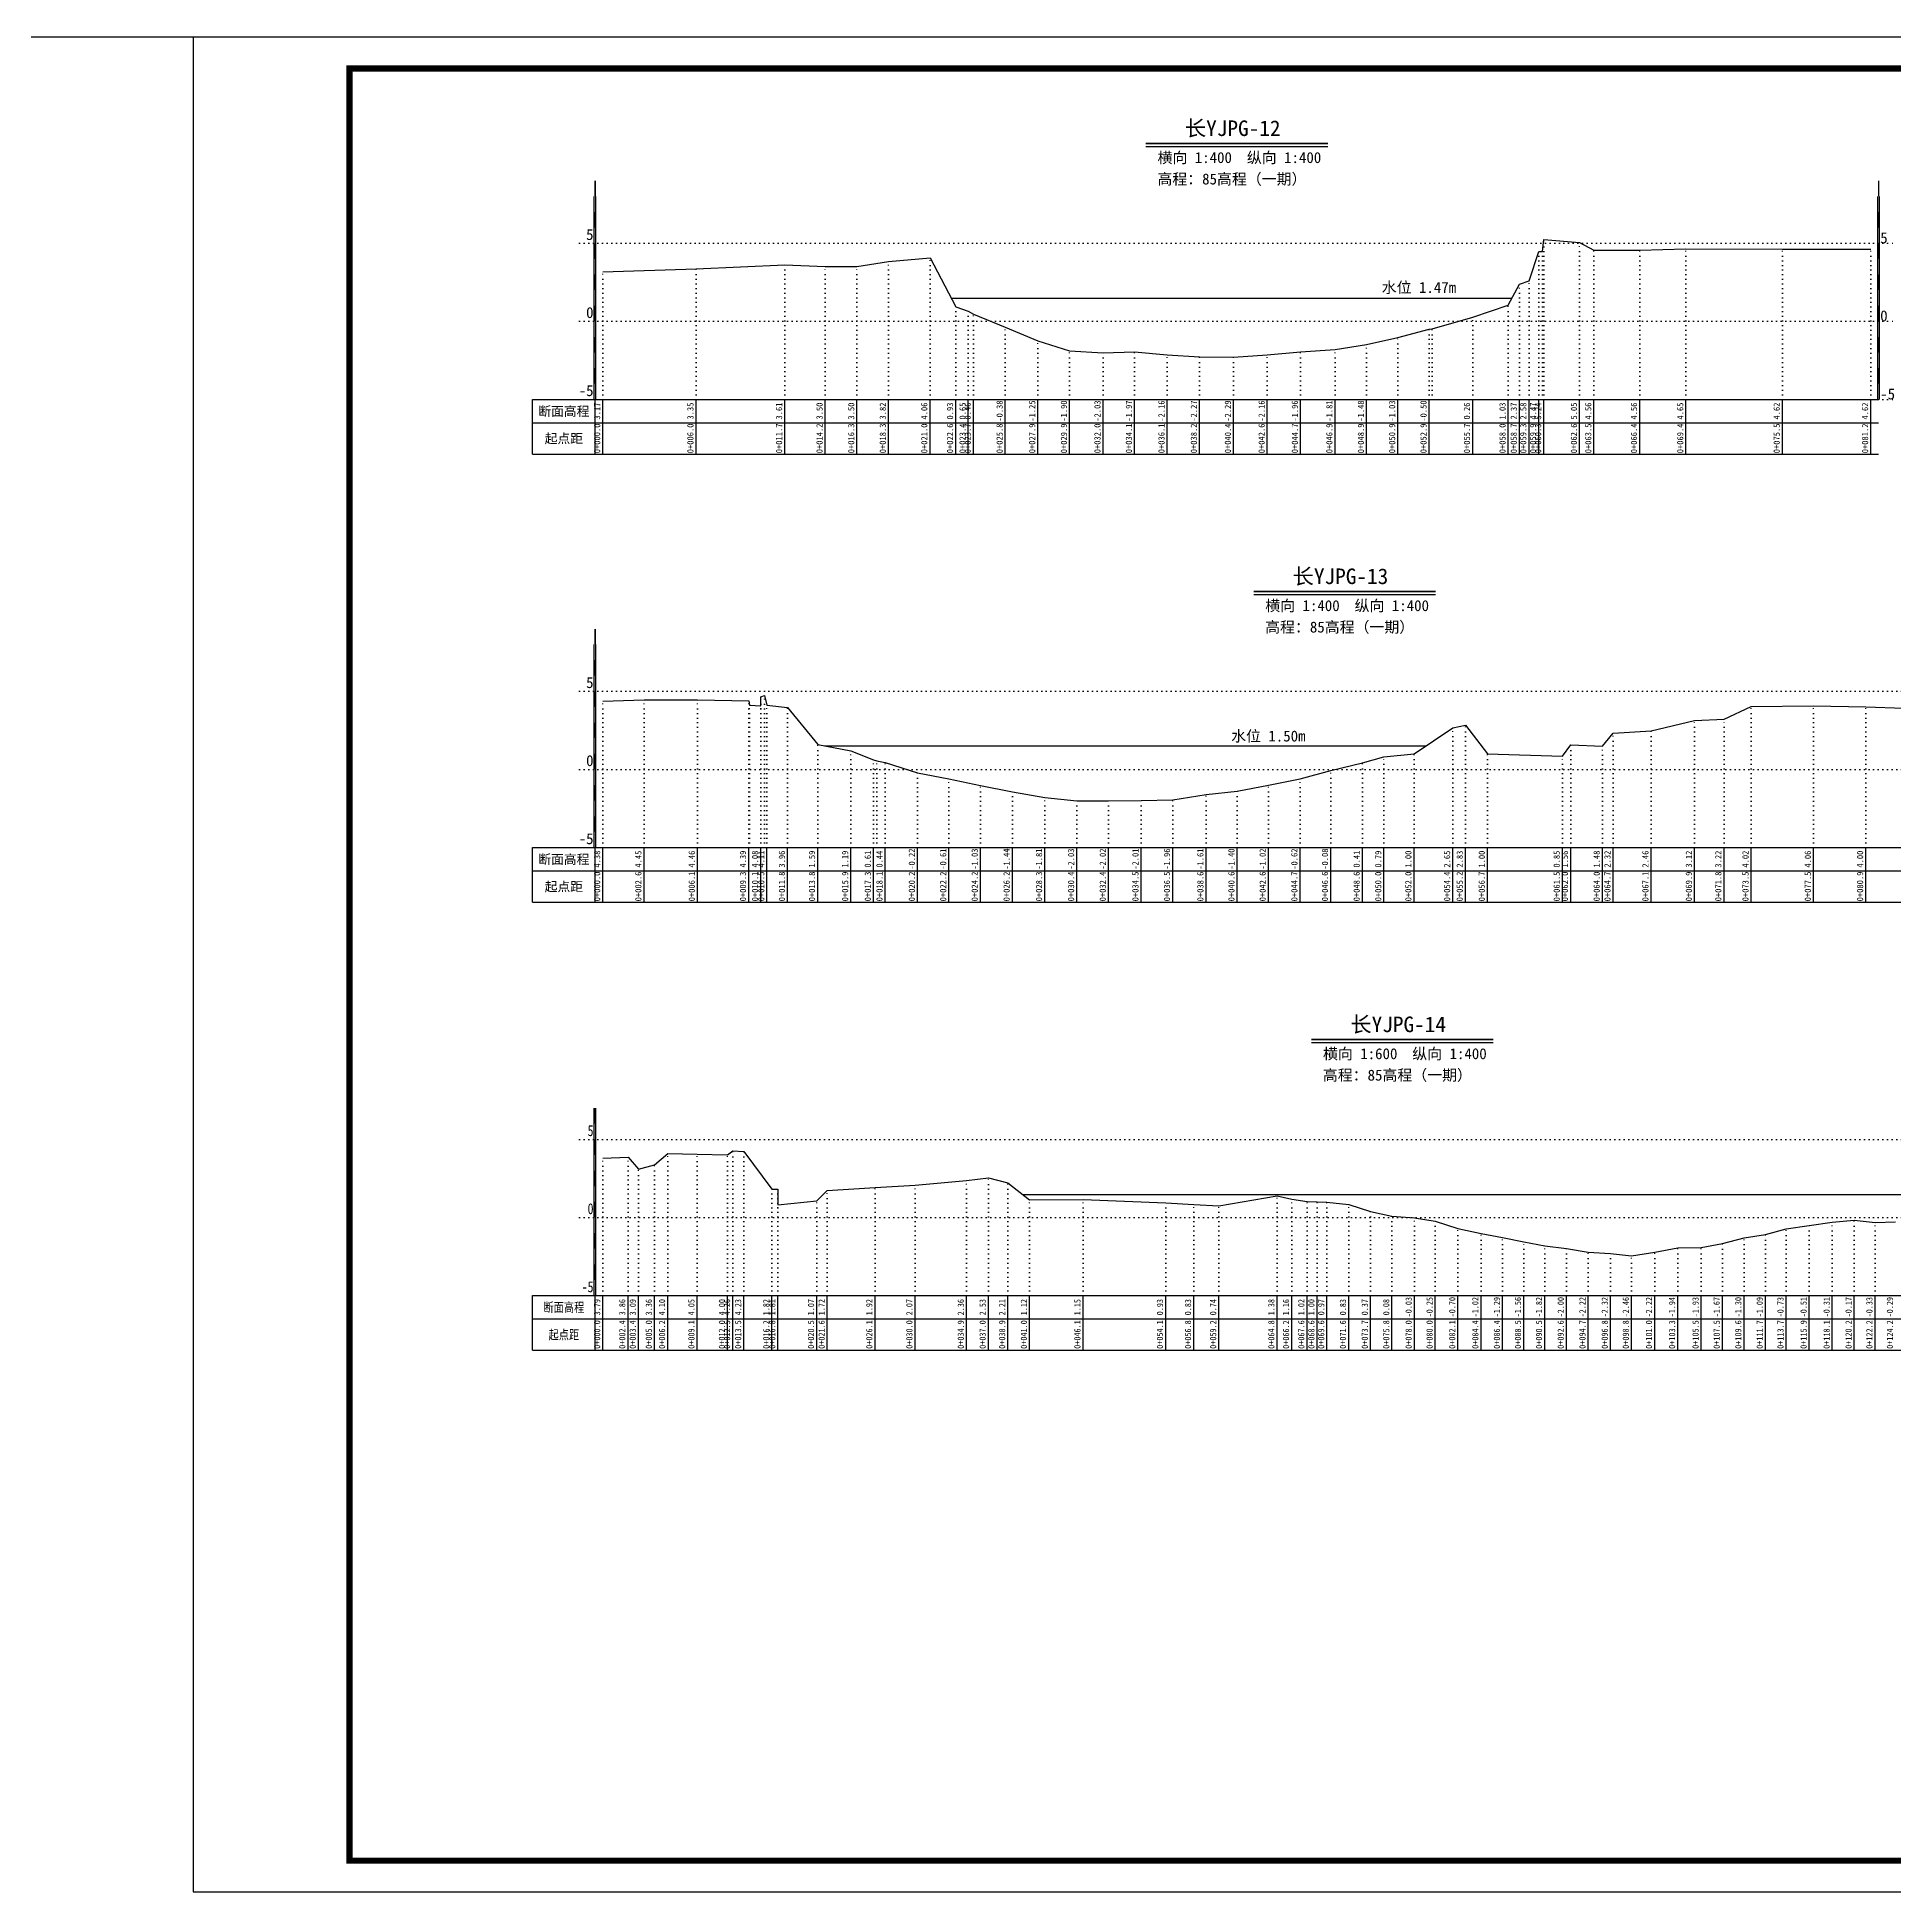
# Model space of a CAD drawing. Header units: millimetres. Extents: x 519117 to 522827, y 3371934 to 3372231.
# Drawn here: x 520971.5 to 521269, y 3371934.1 to 3372231.1 of the extents above; entities that cross this region are included whole.
import ezdxf
from ezdxf.enums import TextEntityAlignment as Align

# ---------------------------------------------------------------- set-up
doc = ezdxf.new("R2010")
doc.units = ezdxf.units.MM
doc.header["$LTSCALE"] = 0.4
doc.header["$MEASUREMENT"] = 0
doc.linetypes.add('X4', pattern=[1.6, 0, -1.6])
for name, color, linetype in [('DMX', 1, 'Continuous'), ('zdm1', 5, 'Continuous'), ('ZDMT5', 3, 'Continuous'), ('图框', 7, 'Continuous'), ('断面名称', 5, 'Continuous'), ('比例尺', 3, 'Continuous'), ('水位', 4, 'Continuous')]:
    doc.layers.add(name, color=color, linetype=linetype)
doc.styles.add('HDM', font='仿宋_GB2312.ttf')

msp = doc.modelspace()

# ---------------------------------------------------------------- linework, layer by layer
at = {"layer": 'DMX', "linetype": 'Continuous', "flags": 128}
for points in [[(521062.11, 3372193.5), (521077.03, 3372193.95), (521091.23, 3372194.6), (521097.71, 3372194.32), (521102.78, 3372194.32), (521107.83, 3372195.12), (521114.48, 3372195.72), (521118.61, 3372187.9), (521120.61, 3372187.2), (521121.43, 3372186.72), (521126.53, 3372184.62), (521131.76, 3372182.45), (521136.83, 3372180.82), (521142.21, 3372180.5), (521147.23, 3372180.65), (521152.46, 3372180.17), (521157.63, 3372179.89), (521163.08, 3372179.84), (521168.48, 3372180.17), (521173.81, 3372180.67), (521179.33, 3372181.04), (521184.38, 3372181.87), (521189.38, 3372182.99), (521194.41, 3372184.32), (521194.86, 3372184.37), (521201.36, 3372186.22), (521207.06, 3372188.14), (521208.86, 3372191.49), (521210.38, 3372192.02), (521211.96, 3372196.74), (521212.53, 3372196.74), (521212.76, 3372198.67), (521218.48, 3372198.19), (521220.78, 3372196.97), (521228.11, 3372196.97), (521235.51, 3372197.19), (521250.96, 3372197.12), (521265.11, 3372197.12)], [(521062.11, 3372124.75), (521068.71, 3372124.93), (521077.26, 3372124.95), (521085.46, 3372124.78), (521085.56, 3372124.08), (521087.38, 3372124), (521087.41, 3372125.45), (521087.96, 3372125.63), (521088.38, 3372124.08), (521091.68, 3372123.7), (521096.51, 3372117.78), (521101.81, 3372116.78), (521105.43, 3372115.33), (521105.98, 3372115.18), (521107.31, 3372114.9), (521112.48, 3372113.28), (521117.51, 3372112.3), (521122.56, 3372111.25), (521127.66, 3372110.23), (521132.86, 3372109.3), (521137.98, 3372108.75), (521143.06, 3372108.78), (521148.28, 3372108.8), (521153.33, 3372108.93), (521158.68, 3372109.8), (521163.66, 3372110.32), (521168.66, 3372111.27), (521173.73, 3372112.27), (521178.63, 3372113.62), (521183.71, 3372114.85), (521187.16, 3372115.8), (521191.98, 3372116.32), (521198.18, 3372120.45), (521200.21, 3372120.9), (521203.73, 3372116.32), (521215.73, 3372115.95), (521217.06, 3372117.72), (521222.13, 3372117.52), (521223.86, 3372119.62), (521229.93, 3372119.97), (521236.88, 3372121.62), (521241.61, 3372121.87), (521245.96, 3372123.87), (521255.93, 3372123.97), (521264.31, 3372123.82), (521270.46, 3372123.62)], [(521062.11, 3372051.54), (521066.13, 3372051.71), (521067.81, 3372049.79), (521070.38, 3372050.46), (521072.49, 3372052.31), (521077.19, 3372052.19), (521082.08, 3372052.06), (521082.91, 3372052.71), (521084.68, 3372052.64), (521089.18, 3372046.61), (521090.14, 3372046.59), (521090.14, 3372044.06), (521096.34, 3372044.74), (521098.04, 3372046.36), (521105.68, 3372046.86), (521112.09, 3372047.24), (521120.33, 3372047.96), (521123.83, 3372048.39), (521126.94, 3372047.59), (521130.43, 3372044.86), (521138.99, 3372044.94), (521152.21, 3372044.39), (521156.71, 3372044.14), (521160.73, 3372043.91), (521170.04, 3372045.51), (521172.39, 3372044.96), (521174.84, 3372044.61), (521176.46, 3372044.56), (521178.03, 3372044.49), (521181.51, 3372044.14), (521185.01, 3372042.99), (521188.44, 3372042.26), (521192.03, 3372041.99), (521195.38, 3372041.44), (521199.01, 3372040.31), (521202.71, 3372039.51), (521206.16, 3372038.84), (521209.53, 3372038.16), (521212.89, 3372037.51), (521216.38, 3372037.06), (521219.86, 3372036.51), (521223.43, 3372036.26), (521226.79, 3372035.91), (521230.51, 3372036.51), (521234.21, 3372037.21), (521237.96, 3372037.24), (521241.34, 3372037.89), (521244.81, 3372038.81), (521248.23, 3372039.34), (521251.56, 3372040.24), (521255.26, 3372040.79), (521258.94, 3372041.29), (521262.46, 3372041.64), (521265.79, 3372041.24), (521269.08, 3372041.34)]]:
    msp.add_lwpolyline(points, dxfattribs=at)
at = {"layer": 'zdm1', "linetype": 'Continuous'}
for p, q in [((521060.73, 3372173.06), (521060.73, 3372205.56)), ((521060.98, 3372173.06), (521060.98, 3372205.56)), ((521266.23, 3372173.06), (521266.23, 3372205.56)), ((521266.48, 3372173.06), (521266.48, 3372205.56)), ((521050.86, 3372164.31), (521050.86, 3372173.06)), ((521050.86, 3372173.06), (521062.11, 3372173.06)), ((521060.86, 3372164.31), (521060.86, 3372173.06)), ((521062.11, 3372173.06), (521266.36, 3372173.06)), ((521050.86, 3372169.31), (521266.36, 3372169.31)), ((521050.86, 3372164.31), (521266.36, 3372164.31)), ((521060.73, 3372101.31), (521060.73, 3372133.81)), ((521060.98, 3372101.31), (521060.98, 3372133.81)), ((521050.86, 3372092.56), (521050.86, 3372101.31)), ((521050.86, 3372101.31), (521062.11, 3372101.31)), ((521060.86, 3372092.56), (521060.86, 3372101.31)), ((521062.11, 3372101.31), (521300.86, 3372101.31)), ((521050.86, 3372097.56), (521300.86, 3372097.56)), ((521050.86, 3372092.56), (521300.86, 3372092.56)), ((521060.73, 3372029.56), (521060.73, 3372059.56)), ((521060.98, 3372029.56), (521060.98, 3372059.56)), ((521050.86, 3372029.56), (521062.11, 3372029.56)), ((521050.86, 3372020.81), (521050.86, 3372029.56)), ((521060.86, 3372020.81), (521060.86, 3372029.56)), ((521062.11, 3372029.56), (521319.34, 3372029.56)), ((521050.86, 3372025.81), (521319.34, 3372025.81)), ((521050.86, 3372020.81), (521319.34, 3372020.81))]:
    msp.add_line(p, q, dxfattribs=at)
at = {"layer": 'zdm1', "linetype": 'X4'}
for p, q in [((521058.36, 3372198.06), (521268.86, 3372198.06)), ((521058.36, 3372185.56), (521268.86, 3372185.56)), ((521058.36, 3372173.06), (521268.86, 3372173.06)), ((521058.36, 3372126.31), (521303.36, 3372126.31)), ((521058.36, 3372113.81), (521303.36, 3372113.81)), ((521058.36, 3372101.31), (521303.36, 3372101.31)), ((521058.36, 3372054.56), (521321.84, 3372054.56)), ((521058.36, 3372042.06), (521321.84, 3372042.06)), ((521058.36, 3372029.56), (521321.84, 3372029.56))]:
    msp.add_line(p, q, dxfattribs=at)
at = {"layer": 'zdm1', "linetype": 'Continuous', "flags": 128}
for points in [[(521060.86, 3372205.56, 0.25, 0.25, 0), (521060.86, 3372208.06, 0.25, 0.25, 0)], [(521266.36, 3372205.56, 0.25, 0.25, 0), (521266.36, 3372208.06, 0.25, 0.25, 0)], [(521060.86, 3372200.56, 0.25, 0.25, 0), (521060.86, 3372203.06, 0.25, 0.25, 0)], [(521266.36, 3372200.56, 0.25, 0.25, 0), (521266.36, 3372203.06, 0.25, 0.25, 0)], [(521060.86, 3372195.56, 0.25, 0.25, 0), (521060.86, 3372198.06, 0.25, 0.25, 0)], [(521266.36, 3372195.56, 0.25, 0.25, 0), (521266.36, 3372198.06, 0.25, 0.25, 0)], [(521060.86, 3372190.56, 0.25, 0.25, 0), (521060.86, 3372193.06, 0.25, 0.25, 0)], [(521266.36, 3372190.56, 0.25, 0.25, 0), (521266.36, 3372193.06, 0.25, 0.25, 0)], [(521060.86, 3372185.56, 0.25, 0.25, 0), (521060.86, 3372188.06, 0.25, 0.25, 0)], [(521266.36, 3372185.56, 0.25, 0.25, 0), (521266.36, 3372188.06, 0.25, 0.25, 0)], [(521060.86, 3372180.56, 0.25, 0.25, 0), (521060.86, 3372183.06, 0.25, 0.25, 0)], [(521266.36, 3372180.56, 0.25, 0.25, 0), (521266.36, 3372183.06, 0.25, 0.25, 0)], [(521060.86, 3372175.56, 0.25, 0.25, 0), (521060.86, 3372178.06, 0.25, 0.25, 0)], [(521266.36, 3372175.56, 0.25, 0.25, 0), (521266.36, 3372178.06, 0.25, 0.25, 0)], [(521060.86, 3372133.81, 0.25, 0.25, 0), (521060.86, 3372136.31, 0.25, 0.25, 0)], [(521060.86, 3372128.81, 0.25, 0.25, 0), (521060.86, 3372131.31, 0.25, 0.25, 0)], [(521060.86, 3372123.81, 0.25, 0.25, 0), (521060.86, 3372126.31, 0.25, 0.25, 0)], [(521060.86, 3372118.81, 0.25, 0.25, 0), (521060.86, 3372121.31, 0.25, 0.25, 0)], [(521060.86, 3372113.81, 0.25, 0.25, 0), (521060.86, 3372116.31, 0.25, 0.25, 0)], [(521060.86, 3372108.81, 0.25, 0.25, 0), (521060.86, 3372111.31, 0.25, 0.25, 0)], [(521060.86, 3372103.81, 0.25, 0.25, 0), (521060.86, 3372106.31, 0.25, 0.25, 0)], [(521060.86, 3372057.06, 0.25, 0.25, 0), (521060.86, 3372059.56, 0.25, 0.25, 0)], [(521060.86, 3372052.06, 0.25, 0.25, 0), (521060.86, 3372054.56, 0.25, 0.25, 0)], [(521060.86, 3372047.06, 0.25, 0.25, 0), (521060.86, 3372049.56, 0.25, 0.25, 0)], [(521060.86, 3372042.06, 0.25, 0.25, 0), (521060.86, 3372044.56, 0.25, 0.25, 0)], [(521060.86, 3372037.06, 0.25, 0.25, 0), (521060.86, 3372039.56, 0.25, 0.25, 0)], [(521060.86, 3372032.06, 0.25, 0.25, 0), (521060.86, 3372034.56, 0.25, 0.25, 0)]]:
    msp.add_lwpolyline(points, format="xyseb", dxfattribs=at)
at = {"layer": 'ZDMT5', "linetype": 'X4'}
for p, q in [((521212.76, 3372173.06), (521212.76, 3372198.67)), ((521218.48, 3372173.06), (521218.48, 3372198.19)), ((521235.51, 3372173.06), (521235.51, 3372197.19)), ((521091.23, 3372173.06), (521091.23, 3372194.6)), ((521097.71, 3372173.06), (521097.71, 3372194.32)), ((521102.78, 3372173.06), (521102.78, 3372194.32)), ((521107.83, 3372173.06), (521107.83, 3372195.12)), ((521114.48, 3372173.06), (521114.48, 3372195.72)), ((521211.96, 3372173.06), (521211.96, 3372196.74)), ((521212.53, 3372173.06), (521212.53, 3372196.74)), ((521220.78, 3372173.06), (521220.78, 3372196.97)), ((521228.11, 3372173.06), (521228.11, 3372196.97)), ((521250.96, 3372173.06), (521250.96, 3372197.12)), ((521265.11, 3372173.06), (521265.11, 3372197.12)), ((521062.11, 3372173.06), (521062.11, 3372193.5)), ((521077.03, 3372173.06), (521077.03, 3372193.95)), ((521208.86, 3372173.06), (521208.86, 3372191.49)), ((521210.38, 3372173.06), (521210.38, 3372192.02)), ((521118.61, 3372173.06), (521118.61, 3372187.9)), ((521120.61, 3372173.06), (521120.61, 3372187.2)), ((521121.43, 3372173.06), (521121.43, 3372186.72)), ((521201.36, 3372173.06), (521201.36, 3372186.22)), ((521207.06, 3372173.06), (521207.06, 3372188.14)), ((521126.53, 3372173.06), (521126.53, 3372184.62)), ((521131.76, 3372173.06), (521131.76, 3372182.45)), ((521189.38, 3372173.06), (521189.38, 3372182.99)), ((521194.41, 3372173.06), (521194.41, 3372184.32)), ((521194.86, 3372173.06), (521194.86, 3372184.37)), ((521136.83, 3372173.06), (521136.83, 3372180.82)), ((521142.21, 3372173.06), (521142.21, 3372180.5)), ((521147.23, 3372173.06), (521147.23, 3372180.65)), ((521152.46, 3372173.06), (521152.46, 3372180.17)), ((521157.63, 3372173.06), (521157.63, 3372179.89)), ((521163.08, 3372173.06), (521163.08, 3372179.84)), ((521168.48, 3372173.06), (521168.48, 3372180.17)), ((521173.81, 3372173.06), (521173.81, 3372180.67)), ((521179.33, 3372173.06), (521179.33, 3372181.04)), ((521184.38, 3372173.06), (521184.38, 3372181.87)), ((521062.11, 3372101.31), (521062.11, 3372124.75)), ((521068.71, 3372101.31), (521068.71, 3372124.93)), ((521077.26, 3372101.31), (521077.26, 3372124.95)), ((521085.46, 3372101.31), (521085.46, 3372124.78)), ((521085.56, 3372101.31), (521085.56, 3372124.08)), ((521087.38, 3372101.31), (521087.38, 3372124)), ((521087.41, 3372101.31), (521087.41, 3372125.45)), ((521087.96, 3372101.31), (521087.96, 3372125.63)), ((521088.38, 3372101.31), (521088.38, 3372124.08)), ((521091.68, 3372101.31), (521091.68, 3372123.7)), ((521245.96, 3372101.31), (521245.96, 3372123.87)), ((521255.93, 3372101.31), (521255.93, 3372123.97)), ((521264.31, 3372101.31), (521264.31, 3372123.82)), ((521198.18, 3372101.31), (521198.18, 3372120.45)), ((521200.21, 3372101.31), (521200.21, 3372120.9)), ((521229.93, 3372101.31), (521229.93, 3372119.97)), ((521236.88, 3372101.31), (521236.88, 3372121.62)), ((521241.61, 3372101.31), (521241.61, 3372121.87)), ((521096.51, 3372101.31), (521096.51, 3372117.78)), ((521217.06, 3372101.31), (521217.06, 3372117.72)), ((521222.13, 3372101.31), (521222.13, 3372117.52)), ((521223.86, 3372101.31), (521223.86, 3372119.62)), ((521101.81, 3372101.31), (521101.81, 3372116.78)), ((521105.43, 3372101.31), (521105.43, 3372115.33)), ((521105.98, 3372101.31), (521105.98, 3372115.18)), ((521107.31, 3372101.31), (521107.31, 3372114.9)), ((521183.71, 3372101.31), (521183.71, 3372114.85)), ((521187.16, 3372101.31), (521187.16, 3372115.8)), ((521191.98, 3372101.31), (521191.98, 3372116.32)), ((521203.73, 3372101.31), (521203.73, 3372116.32)), ((521215.73, 3372101.31), (521215.73, 3372115.95)), ((521112.48, 3372101.31), (521112.48, 3372113.28)), ((521117.51, 3372101.31), (521117.51, 3372112.3)), ((521122.56, 3372101.31), (521122.56, 3372111.25)), ((521168.66, 3372101.31), (521168.66, 3372111.27)), ((521173.73, 3372101.31), (521173.73, 3372112.27)), ((521178.63, 3372101.31), (521178.63, 3372113.62)), ((521127.66, 3372101.31), (521127.66, 3372110.23)), ((521132.86, 3372101.31), (521132.86, 3372109.3)), ((521137.98, 3372101.31), (521137.98, 3372108.75)), ((521143.06, 3372101.31), (521143.06, 3372108.78)), ((521148.28, 3372101.31), (521148.28, 3372108.8)), ((521153.33, 3372101.31), (521153.33, 3372108.93)), ((521158.68, 3372101.31), (521158.68, 3372109.8)), ((521163.66, 3372101.31), (521163.66, 3372110.32)), ((521062.11, 3372029.56), (521062.11, 3372051.54)), ((521066.13, 3372029.56), (521066.13, 3372051.71)), ((521072.49, 3372029.56), (521072.49, 3372052.31)), ((521077.19, 3372029.56), (521077.19, 3372052.19)), ((521082.08, 3372029.56), (521082.08, 3372052.06)), ((521082.91, 3372029.56), (521082.91, 3372052.71)), ((521084.68, 3372029.56), (521084.68, 3372052.64)), ((521067.81, 3372029.56), (521067.81, 3372049.79)), ((521070.38, 3372029.56), (521070.38, 3372050.46)), ((521089.18, 3372029.56), (521089.18, 3372046.61)), ((521090.14, 3372029.56), (521090.14, 3372046.59)), ((521098.04, 3372029.56), (521098.04, 3372046.36)), ((521105.68, 3372029.56), (521105.68, 3372046.86)), ((521112.09, 3372029.56), (521112.09, 3372047.24)), ((521120.33, 3372029.56), (521120.33, 3372047.96)), ((521123.83, 3372029.56), (521123.83, 3372048.39)), ((521126.94, 3372029.56), (521126.94, 3372047.59)), ((521170.04, 3372029.56), (521170.04, 3372045.51)), ((521090.14, 3372029.56), (521090.14, 3372044.06)), ((521096.34, 3372029.56), (521096.34, 3372044.74)), ((521130.43, 3372029.56), (521130.43, 3372044.86)), ((521138.99, 3372029.56), (521138.99, 3372044.94)), ((521152.21, 3372029.56), (521152.21, 3372044.39)), ((521156.71, 3372029.56), (521156.71, 3372044.14)), ((521160.73, 3372029.56), (521160.73, 3372043.91)), ((521172.39, 3372029.56), (521172.39, 3372044.96)), ((521174.84, 3372029.56), (521174.84, 3372044.61)), ((521176.46, 3372029.56), (521176.46, 3372044.56)), ((521178.03, 3372029.56), (521178.03, 3372044.49)), ((521181.51, 3372029.56), (521181.51, 3372044.14)), ((521185.01, 3372029.56), (521185.01, 3372042.99)), ((521188.44, 3372029.56), (521188.44, 3372042.26)), ((521192.03, 3372029.56), (521192.03, 3372041.99)), ((521195.38, 3372029.56), (521195.38, 3372041.44)), ((521199.01, 3372029.56), (521199.01, 3372040.31)), ((521251.56, 3372029.56), (521251.56, 3372040.24)), ((521255.26, 3372029.56), (521255.26, 3372040.79)), ((521258.94, 3372029.56), (521258.94, 3372041.29)), ((521262.46, 3372029.56), (521262.46, 3372041.64)), ((521265.79, 3372029.56), (521265.79, 3372041.24)), ((521202.71, 3372029.56), (521202.71, 3372039.51)), ((521206.16, 3372029.56), (521206.16, 3372038.84)), ((521209.53, 3372029.56), (521209.53, 3372038.16)), ((521212.89, 3372029.56), (521212.89, 3372037.51)), ((521216.38, 3372029.56), (521216.38, 3372037.06)), ((521234.21, 3372029.56), (521234.21, 3372037.21)), ((521237.96, 3372029.56), (521237.96, 3372037.24)), ((521241.34, 3372029.56), (521241.34, 3372037.89)), ((521244.81, 3372029.56), (521244.81, 3372038.81)), ((521248.23, 3372029.56), (521248.23, 3372039.34)), ((521219.86, 3372029.56), (521219.86, 3372036.51)), ((521223.43, 3372029.56), (521223.43, 3372036.26)), ((521226.79, 3372029.56), (521226.79, 3372035.91)), ((521230.51, 3372029.56), (521230.51, 3372036.51))]:
    msp.add_line(p, q, dxfattribs=at)
at = {"layer": 'ZDMT5', "linetype": 'Continuous'}
for p, q in [((521062.11, 3372164.31), (521062.11, 3372173.06)), ((521077.03, 3372164.31), (521077.03, 3372173.06)), ((521091.23, 3372164.31), (521091.23, 3372173.06)), ((521097.71, 3372164.31), (521097.71, 3372173.06)), ((521102.78, 3372164.31), (521102.78, 3372173.06)), ((521107.83, 3372164.31), (521107.83, 3372173.06)), ((521114.48, 3372164.31), (521114.48, 3372173.06)), ((521118.61, 3372164.31), (521118.61, 3372173.06)), ((521120.61, 3372164.31), (521120.61, 3372173.06)), ((521121.43, 3372164.31), (521121.43, 3372173.06)), ((521126.53, 3372164.31), (521126.53, 3372173.06)), ((521131.76, 3372164.31), (521131.76, 3372173.06)), ((521136.83, 3372164.31), (521136.83, 3372173.06)), ((521142.21, 3372164.31), (521142.21, 3372173.06)), ((521147.23, 3372164.31), (521147.23, 3372173.06)), ((521152.46, 3372164.31), (521152.46, 3372173.06)), ((521157.63, 3372164.31), (521157.63, 3372173.06)), ((521163.08, 3372164.31), (521163.08, 3372173.06)), ((521168.48, 3372164.31), (521168.48, 3372173.06)), ((521173.81, 3372164.31), (521173.81, 3372173.06)), ((521179.33, 3372164.31), (521179.33, 3372173.06)), ((521184.38, 3372164.31), (521184.38, 3372173.06)), ((521189.38, 3372164.31), (521189.38, 3372173.06)), ((521194.41, 3372164.31), (521194.41, 3372173.06)), ((521201.36, 3372164.31), (521201.36, 3372173.06)), ((521207.06, 3372164.31), (521207.06, 3372173.06)), ((521208.86, 3372164.31), (521208.86, 3372173.06)), ((521210.38, 3372164.31), (521210.38, 3372173.06)), ((521211.96, 3372164.31), (521211.96, 3372173.06)), ((521212.76, 3372164.31), (521212.76, 3372173.06)), ((521218.48, 3372164.31), (521218.48, 3372173.06)), ((521220.78, 3372164.31), (521220.78, 3372173.06)), ((521228.11, 3372164.31), (521228.11, 3372173.06)), ((521235.51, 3372164.31), (521235.51, 3372173.06)), ((521250.96, 3372164.31), (521250.96, 3372173.06)), ((521265.11, 3372164.31), (521265.11, 3372173.06)), ((521062.11, 3372092.56), (521062.11, 3372101.31)), ((521068.71, 3372092.56), (521068.71, 3372101.31)), ((521077.26, 3372092.56), (521077.26, 3372101.31)), ((521085.46, 3372092.56), (521085.46, 3372101.31)), ((521087.38, 3372092.56), (521087.38, 3372101.31)), ((521088.38, 3372092.56), (521088.38, 3372101.31)), ((521091.68, 3372092.56), (521091.68, 3372101.31)), ((521096.51, 3372092.56), (521096.51, 3372101.31)), ((521101.81, 3372092.56), (521101.81, 3372101.31)), ((521105.43, 3372092.56), (521105.43, 3372101.31)), ((521107.31, 3372092.56), (521107.31, 3372101.31)), ((521112.48, 3372092.56), (521112.48, 3372101.31)), ((521117.51, 3372092.56), (521117.51, 3372101.31)), ((521122.56, 3372092.56), (521122.56, 3372101.31)), ((521127.66, 3372092.56), (521127.66, 3372101.31)), ((521132.86, 3372092.56), (521132.86, 3372101.31)), ((521137.98, 3372092.56), (521137.98, 3372101.31)), ((521143.06, 3372092.56), (521143.06, 3372101.31)), ((521148.28, 3372092.56), (521148.28, 3372101.31)), ((521153.33, 3372092.56), (521153.33, 3372101.31)), ((521158.68, 3372092.56), (521158.68, 3372101.31)), ((521163.66, 3372092.56), (521163.66, 3372101.31)), ((521168.66, 3372092.56), (521168.66, 3372101.31)), ((521173.73, 3372092.56), (521173.73, 3372101.31)), ((521178.63, 3372092.56), (521178.63, 3372101.31)), ((521183.71, 3372092.56), (521183.71, 3372101.31)), ((521187.16, 3372092.56), (521187.16, 3372101.31)), ((521191.98, 3372092.56), (521191.98, 3372101.31)), ((521198.18, 3372092.56), (521198.18, 3372101.31)), ((521200.21, 3372092.56), (521200.21, 3372101.31)), ((521203.73, 3372092.56), (521203.73, 3372101.31)), ((521215.73, 3372092.56), (521215.73, 3372101.31)), ((521217.06, 3372092.56), (521217.06, 3372101.31)), ((521222.13, 3372092.56), (521222.13, 3372101.31)), ((521223.86, 3372092.56), (521223.86, 3372101.31)), ((521229.93, 3372092.56), (521229.93, 3372101.31)), ((521236.88, 3372092.56), (521236.88, 3372101.31)), ((521241.61, 3372092.56), (521241.61, 3372101.31)), ((521245.96, 3372092.56), (521245.96, 3372101.31)), ((521255.93, 3372092.56), (521255.93, 3372101.31)), ((521264.31, 3372092.56), (521264.31, 3372101.31)), ((521062.11, 3372020.81), (521062.11, 3372029.56)), ((521066.13, 3372020.81), (521066.13, 3372029.56)), ((521067.81, 3372020.81), (521067.81, 3372029.56)), ((521070.38, 3372020.81), (521070.38, 3372029.56)), ((521072.49, 3372020.81), (521072.49, 3372029.56)), ((521077.19, 3372020.81), (521077.19, 3372029.56)), ((521082.08, 3372020.81), (521082.08, 3372029.56)), ((521082.91, 3372020.81), (521082.91, 3372029.56)), ((521084.68, 3372020.81), (521084.68, 3372029.56)), ((521089.18, 3372020.81), (521089.18, 3372029.56)), ((521090.14, 3372020.81), (521090.14, 3372029.56)), ((521096.34, 3372020.81), (521096.34, 3372029.56)), ((521098.04, 3372020.81), (521098.04, 3372029.56)), ((521105.68, 3372020.81), (521105.68, 3372029.56)), ((521112.09, 3372020.81), (521112.09, 3372029.56)), ((521120.33, 3372020.81), (521120.33, 3372029.56)), ((521123.83, 3372020.81), (521123.83, 3372029.56)), ((521126.94, 3372020.81), (521126.94, 3372029.56)), ((521130.43, 3372020.81), (521130.43, 3372029.56)), ((521138.99, 3372020.81), (521138.99, 3372029.56)), ((521152.21, 3372020.81), (521152.21, 3372029.56)), ((521156.71, 3372020.81), (521156.71, 3372029.56)), ((521160.73, 3372020.81), (521160.73, 3372029.56)), ((521170.04, 3372020.81), (521170.04, 3372029.56)), ((521172.39, 3372020.81), (521172.39, 3372029.56)), ((521174.84, 3372020.81), (521174.84, 3372029.56)), ((521176.46, 3372020.81), (521176.46, 3372029.56)), ((521178.03, 3372020.81), (521178.03, 3372029.56)), ((521181.51, 3372020.81), (521181.51, 3372029.56)), ((521185.01, 3372020.81), (521185.01, 3372029.56)), ((521188.44, 3372020.81), (521188.44, 3372029.56)), ((521192.03, 3372020.81), (521192.03, 3372029.56)), ((521195.38, 3372020.81), (521195.38, 3372029.56)), ((521199.01, 3372020.81), (521199.01, 3372029.56)), ((521202.71, 3372020.81), (521202.71, 3372029.56)), ((521206.16, 3372020.81), (521206.16, 3372029.56)), ((521209.53, 3372020.81), (521209.53, 3372029.56)), ((521212.89, 3372020.81), (521212.89, 3372029.56)), ((521216.38, 3372020.81), (521216.38, 3372029.56)), ((521219.86, 3372020.81), (521219.86, 3372029.56)), ((521223.43, 3372020.81), (521223.43, 3372029.56)), ((521226.79, 3372020.81), (521226.79, 3372029.56)), ((521230.51, 3372020.81), (521230.51, 3372029.56)), ((521234.21, 3372020.81), (521234.21, 3372029.56)), ((521237.96, 3372020.81), (521237.96, 3372029.56)), ((521241.34, 3372020.81), (521241.34, 3372029.56)), ((521244.81, 3372020.81), (521244.81, 3372029.56)), ((521248.23, 3372020.81), (521248.23, 3372029.56)), ((521251.56, 3372020.81), (521251.56, 3372029.56)), ((521255.26, 3372020.81), (521255.26, 3372029.56)), ((521258.94, 3372020.81), (521258.94, 3372029.56)), ((521262.46, 3372020.81), (521262.46, 3372029.56)), ((521265.79, 3372020.81), (521265.79, 3372029.56))]:
    msp.add_line(p, q, dxfattribs=at)
at = {"layer": '图框', "flags": 128}
msp.add_lwpolyline([(520996.53, 3371934.06), (521416.53, 3371934.06), (521416.53, 3372231.06), (520996.53, 3372231.06)], close=True, dxfattribs=at)
at = {"layer": '图框', "const_width": 1, "flags": 128}
msp.add_lwpolyline([(521021.53, 3371939.06), (521411.53, 3371939.06), (521411.53, 3372226.06), (521021.53, 3372226.06)], close=True, dxfattribs=at)
at = {"layer": '比例尺', "linetype": 'Continuous'}
msp.add_line((520996.53, 3372231.06), (520946.53, 3372231.06), dxfattribs=at)
at = {"layer": '比例尺', "color": 3, "linetype": 'Continuous', "lineweight": 40}
for p, q in [((521149.05, 3372214.05), (521178.17, 3372214.05)), ((521166.3, 3372142.3), (521195.42, 3372142.3)), ((521175.54, 3372070.55), (521204.66, 3372070.55))]:
    msp.add_line(p, q, dxfattribs=at)
at = {"layer": '比例尺', "color": 3, "linetype": 'Continuous'}
for p, q in [((521149.05, 3372213.55), (521178.17, 3372213.55)), ((521166.3, 3372141.8), (521195.42, 3372141.8)), ((521175.54, 3372070.05), (521204.66, 3372070.05))]:
    msp.add_line(p, q, dxfattribs=at)
at = {"layer": '水位', "color": 6, "linetype": 'Continuous', "flags": 128}
for points in [[(521117.9, 3372189.24), (521118.61, 3372189.24), (521120.61, 3372189.24), (521121.43, 3372189.24), (521126.53, 3372189.24), (521131.76, 3372189.24), (521136.83, 3372189.24), (521142.21, 3372189.24), (521147.23, 3372189.24), (521152.46, 3372189.24), (521157.63, 3372189.24), (521163.08, 3372189.24), (521168.48, 3372189.24), (521173.81, 3372189.24), (521179.33, 3372189.24), (521184.38, 3372189.24), (521189.38, 3372189.24), (521194.41, 3372189.24), (521194.86, 3372189.24), (521201.36, 3372189.24), (521207.06, 3372189.24), (521207.65, 3372189.24)], [(521097.58, 3372117.57), (521101.81, 3372117.57), (521105.43, 3372117.57), (521105.98, 3372117.57), (521107.31, 3372117.57), (521112.48, 3372117.57), (521117.51, 3372117.57), (521122.56, 3372117.57), (521127.66, 3372117.57), (521132.86, 3372117.57), (521137.98, 3372117.57), (521143.06, 3372117.57), (521148.28, 3372117.57), (521153.33, 3372117.57), (521158.68, 3372117.57), (521163.66, 3372117.57), (521168.66, 3372117.57), (521173.73, 3372117.57), (521178.63, 3372117.57), (521183.71, 3372117.57), (521187.16, 3372117.57), (521191.98, 3372117.57), (521193.86, 3372117.57)], [(521129.3, 3372045.74), (521132.44, 3372045.74), (521135.97, 3372045.74), (521139.64, 3372045.74), (521142.07, 3372045.74), (521144.42, 3372045.74), (521149.64, 3372045.74), (521154.89, 3372045.74), (521160.04, 3372045.74), (521165.42, 3372045.74), (521170.44, 3372045.74), (521175.89, 3372045.74), (521181.44, 3372045.74), (521186.62, 3372045.74), (521191.67, 3372045.74), (521196.72, 3372045.74), (521201.94, 3372045.74), (521207.17, 3372045.74), (521212.52, 3372045.74), (521217.57, 3372045.74), (521223.14, 3372045.74), (521228.69, 3372045.74), (521234.32, 3372045.74), (521239.39, 3372045.74), (521244.59, 3372045.74), (521249.72, 3372045.74), (521254.72, 3372045.74), (521260.27, 3372045.74), (521265.79, 3372045.74), (521271.07, 3372045.74)]]:
    msp.add_lwpolyline(points, dxfattribs=at)

# ---------------------------------------------------------------- texts
at = {"layer": 'zdm1', "linetype": 'Continuous', "style": 'HDM'}
for s, p in [('5', (521060.61, 3372198.06)), ('0', (521060.61, 3372185.56)), ('-5', (521060.61, 3372173.06)), ('5', (521060.61, 3372126.31)), ('0', (521060.61, 3372113.81)), ('-5', (521060.61, 3372101.31))]:
    msp.add_text(s, height=1.75, dxfattribs=at).set_placement(p, align=Align.BOTTOM_RIGHT)
for s, p in [('5', (521266.61, 3372198.06)), ('0', (521266.61, 3372185.56)), ('-5', (521266.61, 3372173.06))]:
    msp.add_text(s, height=1.75, dxfattribs=at).set_placement(p)
for s, p in [('断面高程', (521055.86, 3372171.19)), ('起点距', (521055.86, 3372166.81)), ('断面高程', (521055.86, 3372099.44)), ('起点距', (521055.86, 3372095.06))]:
    msp.add_text(s, height=1.5, dxfattribs=at).set_placement(p, align=Align.MIDDLE)
at = {"layer": 'zdm1', "linetype": 'Continuous', "style": 'HDM', "width": 0.8}
for s, p in [('5', (521060.61, 3372054.56)), ('0', (521060.61, 3372042.06)), ('-5', (521060.61, 3372029.56))]:
    msp.add_text(s, height=1.75, dxfattribs=at).set_placement(p, align=Align.BOTTOM_RIGHT)
for s, p in [('断面高程', (521055.86, 3372027.69)), ('起点距', (521055.86, 3372023.31))]:
    msp.add_text(s, height=1.5, dxfattribs=at).set_placement(p, align=Align.MIDDLE)
at = {"layer": 'ZDMT5', "linetype": 'Continuous', "style": 'HDM'}
for s, p in [('3.17', (521061.98, 3372171.19)), ('3.35', (521076.91, 3372171.19)), ('3.61', (521091.11, 3372171.19)), ('3.50', (521097.58, 3372171.19)), ('3.50', (521102.66, 3372171.19)), ('3.82', (521107.71, 3372171.19)), ('4.06', (521114.36, 3372171.19)), ('0.93', (521118.48, 3372171.19)), ('0.65', (521120.48, 3372171.19)), ('0.46', (521121.31, 3372171.19)), ('-0.38', (521126.41, 3372171.19)), ('-1.25', (521131.63, 3372171.19)), ('-1.90', (521136.71, 3372171.19)), ('-2.03', (521142.08, 3372171.19)), ('-1.97', (521147.11, 3372171.19)), ('-2.16', (521152.33, 3372171.19)), ('-2.27', (521157.51, 3372171.19)), ('-2.29', (521162.96, 3372171.19)), ('-2.16', (521168.36, 3372171.19)), ('-1.96', (521173.68, 3372171.19)), ('-1.81', (521179.21, 3372171.19)), ('-1.48', (521184.26, 3372171.19)), ('-1.03', (521189.26, 3372171.19)), ('-0.50', (521194.28, 3372171.19)), ('0.26', (521201.23, 3372171.19)), ('1.03', (521206.93, 3372171.19)), ('2.37', (521208.73, 3372171.19)), ('2.58', (521210.26, 3372171.19)), ('4.47', (521211.83, 3372171.19)), ('5.24', (521212.63, 3372171.19)), ('5.05', (521218.36, 3372171.19)), ('4.56', (521220.66, 3372171.19)), ('4.56', (521227.98, 3372171.19)), ('4.65', (521235.38, 3372171.19)), ('4.62', (521250.83, 3372171.19)), ('4.62', (521264.98, 3372171.19)), ('0+000.0', (521061.98, 3372166.81)), ('0+006.0', (521076.91, 3372166.81)), ('0+011.7', (521091.11, 3372166.81)), ('0+014.2', (521097.58, 3372166.81)), ('0+016.3', (521102.66, 3372166.81)), ('0+018.3', (521107.71, 3372166.81)), ('0+021.0', (521114.36, 3372166.81)), ('0+022.6', (521118.48, 3372166.81)), ('0+023.4', (521120.48, 3372166.81)), ('0+023.7', (521121.31, 3372166.81)), ('0+025.8', (521126.41, 3372166.81)), ('0+027.9', (521131.63, 3372166.81)), ('0+029.9', (521136.71, 3372166.81)), ('0+032.0', (521142.08, 3372166.81)), ('0+034.1', (521147.11, 3372166.81)), ('0+036.1', (521152.33, 3372166.81)), ('0+038.2', (521157.51, 3372166.81)), ('0+040.4', (521162.96, 3372166.81)), ('0+042.6', (521168.36, 3372166.81)), ('0+044.7', (521173.68, 3372166.81)), ('0+046.9', (521179.21, 3372166.81)), ('0+048.9', (521184.26, 3372166.81)), ('0+050.9', (521189.26, 3372166.81)), ('0+052.9', (521194.28, 3372166.81)), ('0+055.7', (521201.23, 3372166.81)), ('0+058.0', (521206.93, 3372166.81)), ('0+058.7', (521208.73, 3372166.81)), ('0+059.3', (521210.26, 3372166.81)), ('0+059.9', (521211.83, 3372166.81)), ('0+060.3', (521212.63, 3372166.81)), ('0+062.6', (521218.36, 3372166.81)), ('0+063.5', (521220.66, 3372166.81)), ('0+066.4', (521227.98, 3372166.81)), ('0+069.4', (521235.38, 3372166.81)), ('0+075.5', (521250.83, 3372166.81)), ('0+081.2', (521264.98, 3372166.81)), ('4.38', (521061.98, 3372099.44)), ('4.45', (521068.58, 3372099.44)), ('4.46', (521077.13, 3372099.44)), ('4.39', (521085.33, 3372099.44)), ('4.08', (521087.26, 3372099.44)), ('4.11', (521088.26, 3372099.44)), ('3.96', (521091.56, 3372099.44)), ('1.59', (521096.38, 3372099.44)), ('1.19', (521101.68, 3372099.44)), ('0.61', (521105.31, 3372099.44)), ('0.44', (521107.18, 3372099.44)), ('-0.22', (521112.36, 3372099.44)), ('-0.61', (521117.38, 3372099.44)), ('-1.03', (521122.43, 3372099.44)), ('-1.44', (521127.53, 3372099.44)), ('-1.81', (521132.73, 3372099.44)), ('-2.03', (521137.86, 3372099.44)), ('-2.02', (521142.93, 3372099.44)), ('-2.01', (521148.16, 3372099.44)), ('-1.96', (521153.21, 3372099.44)), ('-1.61', (521158.56, 3372099.44)), ('-1.40', (521163.53, 3372099.44)), ('-1.02', (521168.53, 3372099.44)), ('-0.62', (521173.61, 3372099.44)), ('-0.08', (521178.51, 3372099.44)), ('0.41', (521183.58, 3372099.44)), ('0.79', (521187.03, 3372099.44)), ('1.00', (521191.86, 3372099.44)), ('2.65', (521198.06, 3372099.44)), ('2.83', (521200.08, 3372099.44)), ('1.00', (521203.61, 3372099.44)), ('0.85', (521215.61, 3372099.44)), ('1.56', (521216.93, 3372099.44)), ('1.48', (521222.01, 3372099.44)), ('2.32', (521223.73, 3372099.44)), ('2.46', (521229.81, 3372099.44)), ('3.12', (521236.76, 3372099.44)), ('3.22', (521241.48, 3372099.44)), ('4.02', (521245.83, 3372099.44)), ('4.06', (521255.81, 3372099.44)), ('4.00', (521264.18, 3372099.44)), ('0+000.0', (521061.98, 3372095.06)), ('0+002.6', (521068.58, 3372095.06)), ('0+006.1', (521077.13, 3372095.06)), ('0+009.3', (521085.33, 3372095.06)), ('0+010.1', (521087.26, 3372095.06)), ('0+010.5', (521088.26, 3372095.06)), ('0+011.8', (521091.56, 3372095.06)), ('0+013.8', (521096.38, 3372095.06)), ('0+015.9', (521101.68, 3372095.06)), ('0+017.3', (521105.31, 3372095.06)), ('0+018.1', (521107.18, 3372095.06)), ('0+020.2', (521112.36, 3372095.06)), ('0+022.2', (521117.38, 3372095.06)), ('0+024.2', (521122.43, 3372095.06)), ('0+026.2', (521127.53, 3372095.06)), ('0+028.3', (521132.73, 3372095.06)), ('0+030.4', (521137.86, 3372095.06)), ('0+032.4', (521142.93, 3372095.06)), ('0+034.5', (521148.16, 3372095.06)), ('0+036.5', (521153.21, 3372095.06)), ('0+038.6', (521158.56, 3372095.06)), ('0+040.6', (521163.53, 3372095.06)), ('0+042.6', (521168.53, 3372095.06)), ('0+044.7', (521173.61, 3372095.06)), ('0+046.6', (521178.51, 3372095.06)), ('0+048.6', (521183.58, 3372095.06)), ('0+050.0', (521187.03, 3372095.06)), ('0+052.0', (521191.86, 3372095.06)), ('0+054.4', (521198.06, 3372095.06)), ('0+055.2', (521200.08, 3372095.06)), ('0+056.7', (521203.61, 3372095.06)), ('0+061.5', (521215.61, 3372095.06)), ('0+062.0', (521216.93, 3372095.06)), ('0+064.0', (521222.01, 3372095.06)), ('0+064.7', (521223.73, 3372095.06)), ('0+067.1', (521229.81, 3372095.06)), ('0+069.9', (521236.76, 3372095.06)), ('0+071.8', (521241.48, 3372095.06)), ('0+073.5', (521245.83, 3372095.06)), ('0+077.5', (521255.81, 3372095.06)), ('0+080.9', (521264.18, 3372095.06))]:
    msp.add_text(s, height=1, rotation=90, dxfattribs=at).set_placement(p, align=Align.BOTTOM_CENTER)
at = {"layer": 'ZDMT5', "linetype": 'Continuous', "style": 'HDM', "width": 0.8}
for s, p in [('3.79', (521061.98, 3372027.69)), ('3.86', (521066, 3372027.69)), ('3.09', (521067.68, 3372027.69)), ('3.36', (521070.25, 3372027.69)), ('4.10', (521072.37, 3372027.69)), ('4.05', (521077.07, 3372027.69)), ('4.00', (521081.95, 3372027.69)), ('4.26', (521082.78, 3372027.69)), ('4.23', (521084.55, 3372027.69)), ('1.82', (521089.05, 3372027.69)), ('1.81', (521090.02, 3372027.69)), ('1.07', (521096.22, 3372027.69)), ('1.72', (521097.92, 3372027.69)), ('1.92', (521105.55, 3372027.69)), ('2.07', (521111.97, 3372027.69)), ('2.36', (521120.2, 3372027.69)), ('2.53', (521123.7, 3372027.69)), ('2.21', (521126.82, 3372027.69)), ('1.12', (521130.3, 3372027.69)), ('1.15', (521138.87, 3372027.69)), ('0.93', (521152.08, 3372027.69)), ('0.83', (521156.58, 3372027.69)), ('0.74', (521160.6, 3372027.69)), ('1.38', (521169.92, 3372027.69)), ('1.16', (521172.27, 3372027.69)), ('1.02', (521174.72, 3372027.69)), ('1.00', (521176.33, 3372027.69)), ('0.97', (521177.9, 3372027.69)), ('0.83', (521181.38, 3372027.69)), ('0.37', (521184.88, 3372027.69)), ('0.08', (521188.32, 3372027.69)), ('-0.03', (521191.9, 3372027.69)), ('-0.25', (521195.25, 3372027.69)), ('-0.70', (521198.88, 3372027.69)), ('-1.02', (521202.58, 3372027.69)), ('-1.29', (521206.03, 3372027.69)), ('-1.56', (521209.4, 3372027.69)), ('-1.82', (521212.77, 3372027.69)), ('-2.00', (521216.25, 3372027.69)), ('-2.22', (521219.73, 3372027.69)), ('-2.32', (521223.3, 3372027.69)), ('-2.46', (521226.67, 3372027.69)), ('-2.22', (521230.38, 3372027.69)), ('-1.94', (521234.08, 3372027.69)), ('-1.93', (521237.83, 3372027.69)), ('-1.67', (521241.22, 3372027.69)), ('-1.30', (521244.68, 3372027.69)), ('-1.09', (521248.1, 3372027.69)), ('-0.73', (521251.43, 3372027.69)), ('-0.51', (521255.13, 3372027.69)), ('-0.31', (521258.82, 3372027.69)), ('-0.17', (521262.33, 3372027.69)), ('-0.33', (521265.67, 3372027.69)), ('-0.29', (521268.95, 3372027.69)), ('0+000.0', (521061.98, 3372023.31)), ('0+002.4', (521066, 3372023.31)), ('0+003.4', (521067.68, 3372023.31)), ('0+005.0', (521070.25, 3372023.31)), ('0+006.2', (521072.37, 3372023.31)), ('0+009.1', (521077.07, 3372023.31)), ('0+012.0', (521081.95, 3372023.31)), ('0+012.5', (521082.78, 3372023.31)), ('0+013.5', (521084.55, 3372023.31)), ('0+016.2', (521089.05, 3372023.31)), ('0+016.8', (521090.02, 3372023.31)), ('0+020.5', (521096.22, 3372023.31)), ('0+021.6', (521097.92, 3372023.31)), ('0+026.1', (521105.55, 3372023.31)), ('0+030.0', (521111.97, 3372023.31)), ('0+034.9', (521120.2, 3372023.31)), ('0+037.0', (521123.7, 3372023.31)), ('0+038.9', (521126.82, 3372023.31)), ('0+041.0', (521130.3, 3372023.31)), ('0+046.1', (521138.87, 3372023.31)), ('0+054.1', (521152.08, 3372023.31)), ('0+056.8', (521156.58, 3372023.31)), ('0+059.2', (521160.6, 3372023.31)), ('0+064.8', (521169.92, 3372023.31)), ('0+066.2', (521172.27, 3372023.31)), ('0+067.6', (521174.72, 3372023.31)), ('0+068.6', (521176.33, 3372023.31)), ('0+069.6', (521177.9, 3372023.31)), ('0+071.6', (521181.38, 3372023.31)), ('0+073.7', (521184.88, 3372023.31)), ('0+075.8', (521188.32, 3372023.31)), ('0+078.0', (521191.9, 3372023.31)), ('0+080.0', (521195.25, 3372023.31)), ('0+082.1', (521198.88, 3372023.31)), ('0+084.4', (521202.58, 3372023.31)), ('0+086.4', (521206.03, 3372023.31)), ('0+088.5', (521209.4, 3372023.31)), ('0+090.5', (521212.77, 3372023.31)), ('0+092.6', (521216.25, 3372023.31)), ('0+094.7', (521219.73, 3372023.31)), ('0+096.8', (521223.3, 3372023.31)), ('0+098.8', (521226.67, 3372023.31)), ('0+101.0', (521230.38, 3372023.31)), ('0+103.3', (521234.08, 3372023.31)), ('0+105.5', (521237.83, 3372023.31)), ('0+107.5', (521241.22, 3372023.31)), ('0+109.6', (521244.68, 3372023.31)), ('0+111.7', (521248.1, 3372023.31)), ('0+113.7', (521251.43, 3372023.31)), ('0+115.9', (521255.13, 3372023.31)), ('0+118.1', (521258.82, 3372023.31)), ('0+120.2', (521262.33, 3372023.31)), ('0+122.2', (521265.67, 3372023.31)), ('0+124.2', (521268.95, 3372023.31))]:
    msp.add_text(s, height=1, rotation=90, dxfattribs=at).set_placement(p, align=Align.BOTTOM_CENTER)
at = {"layer": '断面名称', "color": 5, "linetype": 'Continuous', "style": 'HDM'}
for s, p in [('长YJPG-12', (521162.94, 3372216.53)), ('长YJPG-13', (521180.19, 3372144.78)), ('长YJPG-14', (521189.43, 3372073.03))]:
    msp.add_text(s, height=2.5, dxfattribs=at).set_placement(p, align=Align.MIDDLE)
at = {"layer": '比例尺', "color": 3, "linetype": 'Continuous', "style": 'HDM'}
for s, p in [('横向 1:400  纵向 1:400', (521177.12, 3372210.38)), ('高程：85高程（一期）', (521174.75, 3372206.95)), ('横向 1:400  纵向 1:400', (521194.37, 3372138.63)), ('高程：85高程（一期）', (521192, 3372135.2)), ('横向 1:600  纵向 1:400', (521203.61, 3372066.88)), ('高程：85高程（一期）', (521201.24, 3372063.45))]:
    msp.add_text(s, height=1.75, dxfattribs=at).set_placement(p, align=Align.BOTTOM_RIGHT)
at = {"layer": '水位', "color": 6, "style": 'HDM'}
for s, p in [('水位 1.47m ', (521193.35, 3372191.02)), ('水位 1.50m ', (521169.24, 3372119.19))]:
    msp.add_text(s, height=1.75, dxfattribs=at).set_placement(p, align=Align.MIDDLE)

doc.saveas('drawing.dxf')
